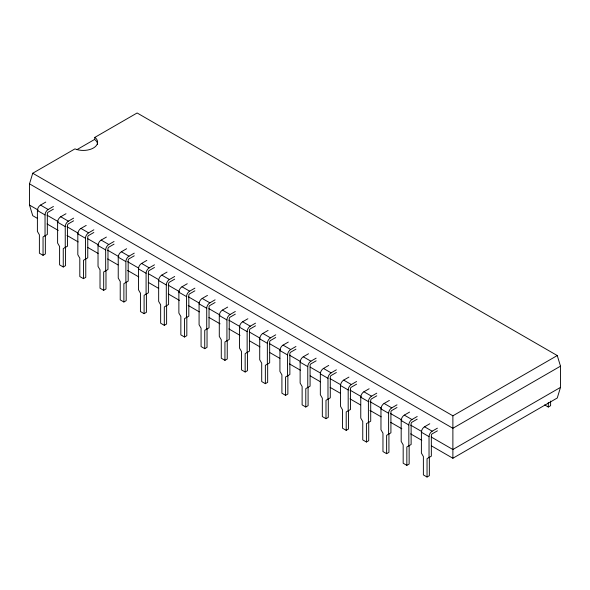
<?xml version="1.0" encoding="UTF-8"?>
<svg xmlns="http://www.w3.org/2000/svg" width="590" height="590" viewBox="0 0 590 590"><rect width="100%" height="100%" fill="white"/><g stroke="black" fill="none" stroke-linecap="round" stroke-linejoin="round"><path stroke-width="0.89" d="M97.593 144.366A14.293 8.253 0 0 0 94.599 139.447L94.902 137.352L137.116 112.978L557.262 355.549L560.5 366.161L560.5 387.379L557.262 397.992L452.884 458.253L431.356 445.826M37.524 218.447L32.738 215.689L29.5 205.077L29.5 183.851L32.738 173.239L74.952 148.872A14.293 8.253 0 0 0 93.412 148.009A14.293 8.253 0 0 0 94.902 137.352M76.862 149.69L94.599 139.447M45.356 235.617L45.356 253.988L43.048 255.323L39.39 253.206L39.39 234.835L37.399 231.391L37.399 210.527A4.44 2.559 -60 0 1 40.533 205.091L45.777 202.06M45.039 235.801L45.039 214.937A4.44 2.559 -60 0 1 48.173 209.502L53.417 206.47M53.417 209.14L48.173 212.164A1.173 0.679 -60 0 0 47.34 213.602L47.34 234.466L43.048 236.944L43.048 255.323M65.564 247.284L65.564 265.655L63.255 266.99L59.597 264.873L59.597 246.502L57.606 243.058L57.606 222.194A4.44 2.559 -60 0 1 60.748 216.759L65.992 213.735M65.247 247.468L65.247 226.604A4.44 2.559 -60 0 1 68.381 221.169L73.625 218.138M73.625 220.808L68.381 223.831A1.173 0.679 -60 0 0 67.555 225.269L67.555 246.133L63.255 248.611L63.255 266.99M85.771 258.951L85.771 277.33L83.47 278.657L79.805 276.548L79.805 258.169L77.821 254.725L77.821 233.861A4.44 2.559 -60 0 1 80.955 228.426L86.199 225.402M85.454 259.135L85.454 238.272A4.44 2.559 -60 0 1 88.596 232.836L93.84 229.812M93.84 232.475L88.596 235.499A1.173 0.679 -60 0 0 87.763 236.937L87.763 257.8L83.47 260.286L83.47 278.657M105.986 270.618L105.986 288.997L103.678 290.324L100.02 288.215L100.02 269.837L98.028 266.392L98.028 245.529A4.44 2.559 -60 0 1 101.163 240.093L106.407 237.069M105.669 270.803L105.669 249.939A4.44 2.559 -60 0 1 108.803 244.503L114.047 241.48M114.047 244.142L108.803 247.173A1.173 0.679 -60 0 0 107.977 248.611L107.977 269.468L103.678 271.953L103.678 290.324M126.194 282.286L126.194 300.664L123.885 301.992L120.227 299.882L120.227 281.504L118.236 278.06L118.236 257.196A4.44 2.559 -60 0 1 121.378 251.76L126.621 248.737M125.877 282.47L125.877 261.606A4.44 2.559 -60 0 1 129.018 256.171L134.262 253.147M134.262 255.809L129.018 258.84A1.173 0.679 -60 0 0 128.185 260.279L128.185 281.135L123.885 283.62L123.885 301.992M146.409 293.953L146.409 312.331L144.1 313.666L140.435 311.55L140.435 293.171L138.451 289.727L138.451 268.87A4.44 2.559 -60 0 1 141.585 263.435L146.829 260.404M146.084 294.137L146.084 273.281A4.44 2.559 -60 0 1 149.226 267.845L154.469 264.814M154.469 267.477L149.226 270.508A1.173 0.679 -60 0 0 148.392 271.946L148.392 292.81L144.1 295.288L144.1 313.666M166.616 305.627L166.616 323.999L164.308 325.333L160.65 323.217L160.65 304.846L158.658 301.394L158.658 280.538A4.44 2.559 -60 0 1 161.8 275.102L167.044 272.071M166.299 305.804L166.299 284.948A4.44 2.559 -60 0 1 169.433 279.512L174.677 276.481M174.677 279.151L169.433 282.175A1.173 0.679 -60 0 0 168.607 283.613L168.607 304.477L164.308 306.955L164.308 325.333M186.823 317.295L186.823 335.666L184.523 337.001L180.857 334.884L180.857 316.513L178.873 313.069L178.873 292.205A4.44 2.559 -60 0 1 182.008 286.769L187.251 283.738M186.506 317.479L186.506 296.615A4.44 2.559 -60 0 1 189.648 291.18L194.892 288.149M194.892 290.818L189.648 293.842A1.173 0.679 -60 0 0 188.815 295.28L188.815 316.144L184.523 318.622L184.523 337.001M207.038 328.962L207.038 347.333L204.73 348.668L201.072 346.559L201.072 328.18L199.081 324.736L199.081 303.872A4.44 2.559 -60 0 1 202.215 298.437L207.459 295.413M206.721 329.146L206.721 308.282A4.44 2.559 -60 0 1 209.856 302.847L215.099 299.823M215.099 302.486L209.856 305.509A1.173 0.679 -60 0 0 209.03 306.947L209.03 327.811L204.73 330.289L204.73 348.668M227.246 340.629L227.246 359.008L224.938 360.335L221.28 358.226L221.28 339.847L219.288 336.403L219.288 315.539A4.44 2.559 -60 0 1 222.43 310.104L227.674 307.08M226.929 340.814L226.929 319.95A4.44 2.559 -60 0 1 230.071 314.514L235.314 311.491M235.314 314.153L230.071 317.177A1.173 0.679 -60 0 0 229.237 318.622L229.237 339.479L224.938 341.964L224.938 360.335M247.461 352.296L247.461 370.675L245.152 372.002L241.487 369.893L241.487 351.515L239.503 348.07L239.503 327.207A4.44 2.559 -60 0 1 242.638 321.771L247.881 318.748M247.136 352.481L247.136 331.617A4.44 2.559 -60 0 1 250.278 326.181L255.522 323.158M255.522 325.82L250.278 328.851A1.173 0.679 -60 0 0 249.445 330.289L249.445 351.146L245.152 353.631L245.152 372.002M267.668 363.964L267.668 382.342L265.36 383.677L261.702 381.56L261.702 363.182L259.711 359.738L259.711 338.874A4.44 2.559 -60 0 1 262.852 333.439L268.096 330.415M267.351 364.148L267.351 343.284A4.44 2.559 -60 0 1 270.486 337.849L275.729 334.825M275.729 337.487L270.486 340.519A1.173 0.679 -60 0 0 269.659 341.957L269.659 362.82L265.36 365.298L265.36 383.677M287.876 375.631L287.876 394.009L285.575 395.344L281.909 393.228L281.909 374.856L279.918 371.405L279.918 350.548A4.44 2.559 -60 0 1 283.06 345.113L288.304 342.082M287.559 375.815L287.559 354.959A4.44 2.559 -60 0 1 290.7 349.523L295.944 346.492M295.944 349.155L290.7 352.186A1.173 0.679 -60 0 0 289.867 353.624L289.867 374.488L285.575 376.966L285.575 395.344M308.091 387.305L308.091 405.677L305.782 407.012L302.124 404.895L302.124 386.524L300.133 383.08L300.133 362.216A4.44 2.559 -60 0 1 303.267 356.78L308.511 353.749M307.774 387.483L307.774 366.626A4.44 2.559 -60 0 1 310.908 361.191L316.151 358.16M316.151 360.829L310.908 363.853A1.173 0.679 -60 0 0 310.082 365.291L310.082 386.155L305.782 388.633L305.782 407.012M328.298 398.973L328.298 417.344L325.99 418.679L322.332 416.562L322.332 398.191L320.341 394.747L320.341 373.883A4.44 2.559 -60 0 1 323.482 368.448L328.726 365.417M327.981 399.157L327.981 378.293A4.44 2.559 -60 0 1 331.123 372.858L336.359 369.827M336.359 372.497L331.123 375.52A1.173 0.679 -60 0 0 330.289 376.958L330.289 397.822L325.99 400.3L325.99 418.679M348.513 410.64L348.513 429.011L346.205 430.346L342.539 428.237L342.539 409.858L340.555 406.414L340.555 385.55A4.44 2.559 -60 0 1 343.69 380.115L348.933 377.091M348.189 410.824L348.189 389.961A4.44 2.559 -60 0 1 351.33 384.525L356.574 381.501M356.574 384.164L351.33 387.188A1.173 0.679 -60 0 0 350.497 388.626L350.497 409.49L346.205 411.975L346.205 430.346M368.721 422.307L368.721 440.686L366.412 442.013L362.754 439.904L362.754 421.525L360.763 418.081L360.763 397.218A4.44 2.559 -60 0 1 363.905 391.782L369.148 388.758M368.403 422.492L368.403 401.628A4.44 2.559 -60 0 1 371.538 396.192L376.781 393.169M376.781 395.831L371.538 398.855A1.173 0.679 -60 0 0 370.712 400.3L370.712 421.157L366.412 423.642L366.412 442.013M388.928 433.975L388.928 452.353L386.62 453.68L382.962 451.571L382.962 433.193L380.97 429.749L380.97 408.885A4.44 2.559 -60 0 1 384.112 403.449L389.356 400.426M388.611 434.159L388.611 413.295A4.44 2.559 -60 0 1 391.753 407.86L396.996 404.836M396.996 407.498L391.753 410.529A1.173 0.679 -60 0 0 390.919 411.968L390.919 432.824L386.62 435.309L386.62 453.68M409.143 445.642L409.143 464.02L406.834 465.355L403.176 463.239L403.176 444.86L401.185 441.416L401.185 420.559A4.44 2.559 -60 0 1 404.32 415.124L409.563 412.093M408.826 445.826L408.826 424.97A4.44 2.559 -60 0 1 411.96 419.534L417.204 416.503M417.204 419.166L411.96 422.197A1.173 0.679 -60 0 0 411.127 423.635L411.127 444.499L406.834 446.977L406.834 465.355M429.35 457.309L429.35 475.688L427.042 477.022L423.384 474.906L423.384 456.535L421.393 453.083L421.393 432.227A4.44 2.559 -60 0 1 424.535 426.791L429.778 423.76M32.738 173.239L452.884 415.81L557.262 355.549M429.033 457.493L429.033 436.637A4.44 2.559 -60 0 1 432.168 431.202L437.411 428.17M437.411 430.833L432.168 433.864A1.173 0.679 -60 0 0 431.342 435.302L431.342 456.166L427.042 458.644L427.042 477.022M560.5 366.161L452.884 428.288L29.5 183.851M560.5 387.379L452.884 449.514L431.356 437.087M544.644 404.895L548.309 407.012L550.61 405.677L550.61 401.082M40.533 205.091L48.173 209.502M60.748 216.759L68.381 221.169M80.955 228.426L88.596 232.836M101.163 240.093L108.803 244.503M121.378 251.76L129.018 256.171M141.585 263.435L149.226 267.845M161.8 275.102L169.433 279.512M182.008 286.769L189.648 291.18M202.215 298.437L209.856 302.847M222.43 310.104L230.071 314.514M242.638 321.771L250.278 326.181M262.852 333.439L270.486 337.849M283.06 345.113L290.7 349.523M303.267 356.78L310.908 361.191M323.482 368.448L331.123 372.858M343.69 380.115L351.33 384.525M363.905 391.782L371.538 396.192M384.112 403.449L391.753 407.86M404.32 415.124L411.96 419.534M424.535 426.791L432.168 431.202M29.5 205.077L38.269 210.143M47.038 215.203L58.204 221.648M66.972 226.715L78.138 233.153M87.704 238.677L98.073 244.666M107.638 250.19L118.804 256.635M127.573 261.695L138.731 268.14M148.304 273.664L158.666 279.653M168.239 285.177L179.397 291.622M188.166 296.681L199.332 303.127M208.897 308.651L220.063 315.097M228.832 320.163L239.997 326.602M249.563 332.126L259.932 338.114M269.497 343.638L280.663 350.084M289.432 355.143L300.59 361.589M310.163 367.113L320.525 373.101M330.098 378.625L340.459 384.606M350.025 390.13L361.191 396.576M369.959 401.643L381.125 408.081M390.691 413.605L401.856 420.05M410.625 425.117L421.791 431.563M37.399 210.527L45.039 214.937M57.606 222.194L65.247 226.604M77.821 233.861L85.454 238.272M98.028 245.529L105.669 249.939M118.236 257.196L125.877 261.606M138.451 268.87L146.084 273.281M158.658 280.538L166.299 284.948M178.873 292.205L186.506 296.615M199.081 303.872L206.721 308.282M219.288 315.539L226.929 319.95M239.503 327.207L247.136 331.617M259.711 338.874L267.351 343.284M279.918 350.548L287.559 354.959M300.133 362.216L307.774 366.626M320.341 373.883L327.981 378.293M340.555 385.55L348.189 389.961M360.763 397.218L368.403 401.628M380.97 408.885L388.611 413.295M401.185 420.559L408.826 424.97M421.393 432.227L429.033 436.637M47.089 223.971L58.255 230.417M67.024 235.476L78.182 241.922M87.748 247.446L98.117 253.427M107.682 258.951L118.044 264.94M127.61 270.463L138.775 276.902M148.341 282.426L158.703 288.414M168.268 293.938L179.434 300.376M188.203 305.443L199.361 311.889M208.926 317.413L220.092 323.851M228.861 328.918L240.019 335.363M249.592 340.887L259.954 346.868M269.519 352.392L279.881 358.373M289.454 363.897L300.612 370.343M310.178 375.867L320.54 381.848M330.112 387.372L340.474 393.353M350.04 398.877L360.401 404.865M369.974 410.389L381.133 416.828M390.698 422.351L401.864 428.797M410.633 433.864L421.791 440.302M548.309 402.417L548.309 407.012M452.884 415.81L452.884 458.253"/></g></svg>
